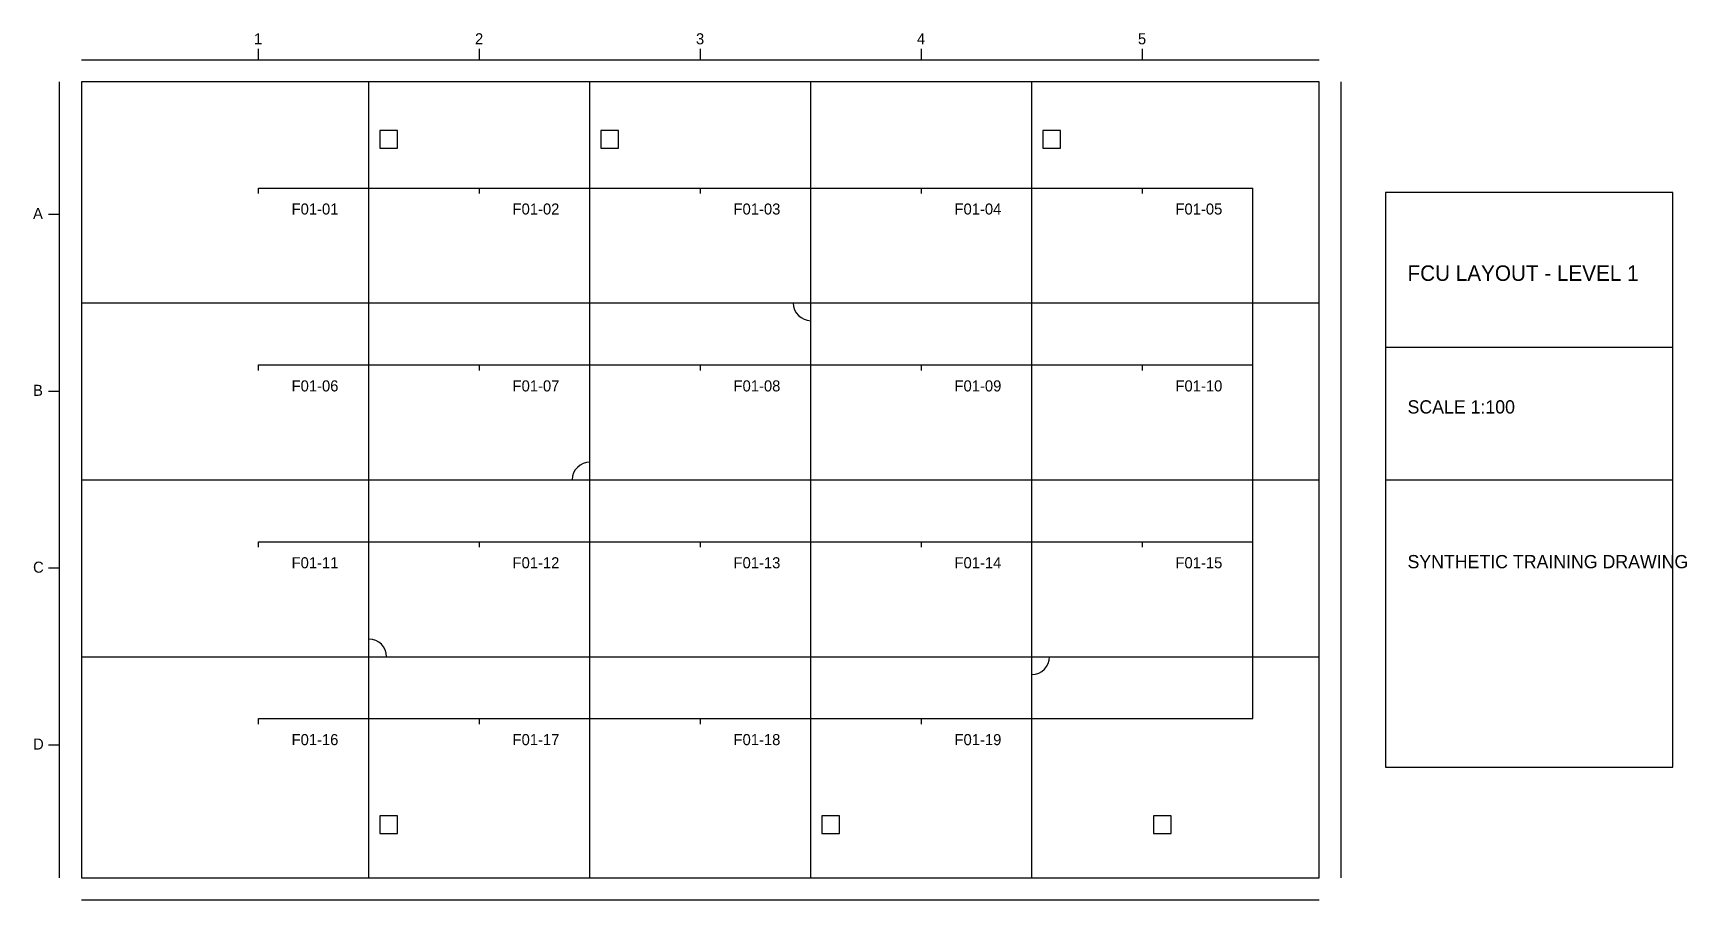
# Model space of a CAD drawing. Header units: metres. Extents: x -2199 to 72644, y -1000 to 38207.
import ezdxf

# ---------------------------------------------------------------- set-up
doc = ezdxf.new("R2010")
doc.units = ezdxf.units.M
for name, color, linetype in [('BOX', 6, 'CONTINUOUS'), ('DIM', 3, 'CONTINUOUS'), ('DUCT', 2, 'CONTINUOUS'), ('TEXT', 1, 'CONTINUOUS'), ('TITLE', 7, 'CONTINUOUS'), ('WALL', 7, 'CONTINUOUS')]:
    doc.layers.add(name, color=color, linetype=linetype)

msp = doc.modelspace()

# ---------------------------------------------------------------- linework, layer by layer
at = {"layer": 'BOX'}
for points in [[(13500, 33000), (14300, 33000), (14300, 33800), (13500, 33800)], [(23500, 33000), (24300, 33000), (24300, 33800), (23500, 33800)], [(43500, 33000), (44300, 33000), (44300, 33800), (43500, 33800)], [(13500, 2000), (14300, 2000), (14300, 2800), (13500, 2800)], [(33500, 2000), (34300, 2000), (34300, 2800), (33500, 2800)], [(48500, 2000), (49300, 2000), (49300, 2800), (48500, 2800)]]:
    msp.add_lwpolyline(points, close=True, dxfattribs=at)
at = {"layer": 'DIM'}
for p, q in [((8000, 37000), (8000, 37500)), ((18000, 37000), (18000, 37500)), ((28000, 37000), (28000, 37500)), ((38000, 37000), (38000, 37500)), ((48000, 37000), (48000, 37500)), ((0, 37000), (56000, 37000)), ((-1000, 0), (-1000, 36000)), ((57000, 0), (57000, 36000)), ((-1000, 30000), (-1500, 30000)), ((-1000, 22000), (-1500, 22000)), ((-1000, 14000), (-1500, 14000)), ((-1000, 6000), (-1500, 6000)), ((0, -1000), (56000, -1000))]:
    msp.add_line(p, q, dxfattribs=at)
at = {"layer": 'DUCT'}
for p, q in [((8000, 31200), (48000, 31200)), ((8000, 30950), (8000, 31200)), ((18000, 30950), (18000, 31200)), ((28000, 30950), (28000, 31200)), ((38000, 30950), (38000, 31200)), ((48000, 30950), (48000, 31200)), ((48000, 31200), (53000, 31200)), ((53000, 7200), (53000, 31200)), ((8000, 23200), (48000, 23200)), ((8000, 22950), (8000, 23200)), ((18000, 22950), (18000, 23200)), ((28000, 22950), (28000, 23200)), ((38000, 22950), (38000, 23200)), ((48000, 22950), (48000, 23200)), ((48000, 23200), (53000, 23200)), ((8000, 15200), (48000, 15200)), ((8000, 14950), (8000, 15200)), ((18000, 14950), (18000, 15200)), ((28000, 14950), (28000, 15200)), ((38000, 14950), (38000, 15200)), ((48000, 14950), (48000, 15200)), ((48000, 15200), (53000, 15200)), ((8000, 7200), (38000, 7200)), ((8000, 6950), (8000, 7200)), ((18000, 6950), (18000, 7200)), ((28000, 6950), (28000, 7200)), ((38000, 6950), (38000, 7200)), ((38000, 7200), (53000, 7200))]:
    msp.add_line(p, q, dxfattribs=at)
at = {"layer": 'TITLE'}
for p, q in [((59000, 24000), (72000, 24000)), ((59000, 18000), (72000, 18000))]:
    msp.add_line(p, q, dxfattribs=at)
msp.add_lwpolyline([(59000, 5000), (72000, 5000), (72000, 31000), (59000, 31000)], close=True, dxfattribs=at)
at = {"layer": 'WALL'}
for p, q in [((13000, 0), (13000, 36000)), ((23000, 0), (23000, 36000)), ((33000, 0), (33000, 36000)), ((43000, 0), (43000, 36000)), ((0, 26000), (56000, 26000)), ((0, 18000), (56000, 18000)), ((0, 10000), (56000, 10000))]:
    msp.add_line(p, q, dxfattribs=at)
msp.add_lwpolyline([(0, 0), (56000, 0), (56000, 36000), (0, 36000)], close=True, dxfattribs=at)
for centre, start, end in [((33000, 26000), 180, 270), ((23000, 18000), 90, 180), ((13000, 10000), 0, 90), ((43000, 10000), 270, 360)]:
    msp.add_arc(centre, 800, start, end, dxfattribs=at)

# ---------------------------------------------------------------- texts
at = {"layer": 'DIM'}
for s, p in [('1', (7800, 37700)), ('2', (17800, 37700)), ('3', (27800, 37700)), ('4', (37800, 37700)), ('5', (47800, 37700)), ('A', (-2200, 29800)), ('B', (-2200, 21800)), ('C', (-2200, 13800)), ('D', (-2200, 5800))]:
    msp.add_text(s, height=500, dxfattribs=at).set_placement(p)
at = {"layer": 'TEXT'}
for s, p in [('F01-01', (9500, 30000)), ('F01-02', (19500, 30000)), ('F01-03', (29500, 30000)), ('F01-04', (39500, 30000)), ('F01-05', (49500, 30000)), ('F01-06', (9500, 22000)), ('F01-07', (19500, 22000)), ('F01-08', (29500, 22000)), ('F01-09', (39500, 22000)), ('F01-10', (49500, 22000)), ('F01-11', (9500, 14000)), ('F01-12', (19500, 14000)), ('F01-13', (29500, 14000)), ('F01-14', (39500, 14000)), ('F01-15', (49500, 14000)), ('F01-16', (9500, 6000)), ('F01-17', (19500, 6000)), ('F01-18', (29500, 6000)), ('F01-19', (39500, 6000))]:
    msp.add_text(s, height=500, dxfattribs=at).set_placement(p)
at = {"layer": 'TITLE'}
for s, height, p in [('FCU LAYOUT - LEVEL 1', 700, (60000, 27000)), ('SCALE 1:100', 600, (60000, 21000)), ('SYNTHETIC TRAINING DRAWING', 600, (60000, 14000))]:
    msp.add_text(s, height=height, dxfattribs=at).set_placement(p)

doc.saveas('drawing.dxf')
